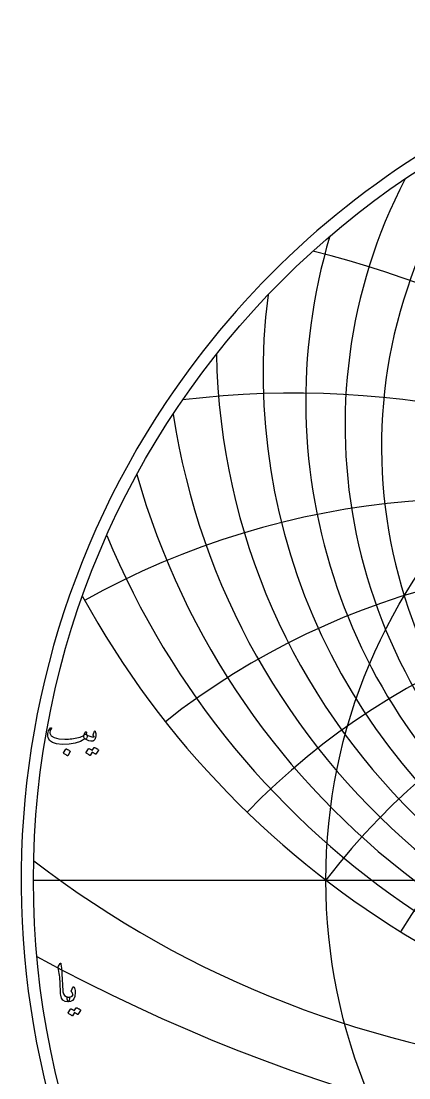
# Model space of a CAD drawing. Header units: millimetres. Extents: x -75 to 75, y -75 to 77.
# Drawn here: x -75.3 to -41.3, y -17.3 to 75.3 of the extents above; entities that cross this region are included whole.
import ezdxf

# ---------------------------------------------------------------- set-up
doc = ezdxf.new("R2010")
doc.units = ezdxf.units.MM
for name, color, linetype in [('CUT_OUTER', 1, 'Continuous'), ('ENGRAVE', 7, 'Continuous'), ('ENGRAVE_FINE', 8, 'Continuous'), ('TEXT', 5, 'Continuous')]:
    doc.layers.add(name, color=color, linetype=linetype)

msp = doc.modelspace()

# ---------------------------------------------------------------- linework, layer by layer
at = {"layer": 'CUT_OUTER'}
for centre, radius, start, end in [((-0.0002, -0.0002), 75.3374, 146.249794, 87.803295), ((-0.0008, 0.0009), 75.3363, 92.195935, 146.250222)]:
    msp.add_arc(centre, radius, start, end, dxfattribs=at)
at = {"layer": 'ENGRAVE'}
msp.add_lwpolyline([(-74.25, 0), (74.25, 0)], dxfattribs=at)
for radius in [74.25, 48.6033]:
    msp.add_circle((0, 0), radius, dxfattribs=at)
for centre, radius, start, end in [((0, 44.4449), 54.1127, 172.720028, 7.279972), ((0, 63.341), 79.8396, 208.805227, 331.194773), ((0, -37.2946), 61.2631, 37.5, 142.5), ((0, -37.2946), 61.2631, 37.5, 142.5), ((-19.5553, 72.9814), 89.8386, 232.512038, 265.130009)]:
    msp.add_arc(centre, radius, start, end, dxfattribs=at)
at = {"layer": 'ENGRAVE_FINE'}
for centre, radius, start, end in [((0, 37.9711), 43.7237, 139.431236, 40.568764), ((0, 39.8701), 46.9173, 152.59118, 27.40882), ((0, 42.014), 50.3656, 163.36999, 16.63001), ((-73.0105, -37.2946), 95.3084, 14.086543, 75.866611), ((-73.0105, -37.2946), 95.3084, 14.086543, 75.866611), ((0, 47.2154), 58.2132, 181.094584, 358.905416), ((-51.4058, -37.2946), 79.9733, 17.989456, 97.016374), ((-51.4058, -37.2946), 79.9733, 17.989456, 97.016374), ((0, 50.3918), 62.7354, 188.75154, 351.24846), ((0, 54.0588), 67.7663, 195.853927, 344.146073), ((-35.3703, -37.2946), 70.7405, 22.177026, 119.093029), ((-35.3703, -37.2946), 70.7405, 22.177026, 119.093029), ((0, 58.3266), 73.4183, 202.512262, 337.487738), ((-22.2979, -37.2946), 65.1948, 26.740876, 128.272627), ((-22.2979, -37.2946), 65.1948, 26.740876, 128.272627), ((-10.8023, -37.2946), 62.2082, 31.797716, 135.948822), ((-10.8023, -37.2946), 62.2082, 31.797716, 135.948822), ((10.8023, -37.2946), 62.2082, 44.051178, 148.202284), ((10.8023, -37.2946), 62.2082, 44.051178, 148.202284), ((0, 128.6415), 154.2129, 241.345817, 298.654183)]:
    msp.add_arc(centre, radius, start, end, dxfattribs=at)
at = {"layer": 'TEXT'}
for points in [[(-69.6293, 12.7876), (-69.6247, 12.7852), (-69.6205, 12.7829), (-69.6165, 12.7805), (-69.6129, 12.7782), (-69.6092, 12.7755), (-69.6053, 12.7723), (-69.601, 12.7685), (-69.5965, 12.7641), (-69.5587, 12.7196), (-69.5438, 12.6564), (-69.5517, 12.5744), (-69.5824, 12.4737), (-69.6108, 12.4125), (-69.6398, 12.3742), (-69.6694, 12.3587), (-69.6995, 12.366), (-69.7147, 12.3733), (-69.7276, 12.3765), (-69.7382, 12.3757), (-69.7464, 12.3707), (-70.1304, 12.1605), (-70.5895, 12.0124), (-71.1234, 11.9263), (-71.7323, 11.9023), (-72.2247, 11.9445), (-72.5965, 12.0569), (-72.8477, 12.2395), (-72.9782, 12.4925), (-72.9984, 12.6119), (-73.0028, 12.7313), (-72.9914, 12.8508), (-72.9642, 12.9702), (-72.927, 13.0759), (-72.881, 13.1728), (-72.8263, 13.2609), (-72.7628, 13.3402), (-72.7508, 13.3502), (-72.7382, 13.3566), (-72.725, 13.3596), (-72.7113, 13.359), (-72.6984, 13.3534), (-72.6878, 13.3461), (-72.6796, 13.337), (-72.6738, 13.3262), (-72.6711, 13.3157), (-72.6726, 13.3028), (-72.6782, 13.2876), (-72.6878, 13.27), (-72.7557, 13.1705), (-72.8002, 13.0733), (-72.8213, 12.9784), (-72.819, 12.8859), (-72.7077, 12.6541), (-72.449, 12.4878), (-72.0426, 12.3871), (-71.4888, 12.352), (-71.3367, 12.3543), (-71.1849, 12.3613), (-71.0334, 12.373), (-70.8822, 12.3894), (-70.7322, 12.4105), (-70.5842, 12.4363), (-70.4383, 12.4667), (-70.2944, 12.5018), (-70.1547, 12.5416), (-70.0403, 12.5815), (-69.951, 12.6213), (-69.8869, 12.6611), (-69.8621, 12.6822), (-69.8395, 12.7079), (-69.8188, 12.7384), (-69.8002, 12.7735), (-69.7828, 12.8127), (-69.7657, 12.8555), (-69.7488, 12.9017), (-69.7323, 12.9515), (-69.7259, 12.9667), (-69.7159, 12.9796), (-69.7024, 12.9901), (-69.6855, 12.9983), (-69.6673, 13.0027), (-69.6503, 13.0018), (-69.6345, 12.9957), (-69.6199, 12.9843), (-69.6082, 12.9685), (-69.6012, 12.9491), (-69.5988, 12.9263), (-69.6012, 12.9)], [(-69.7698, 12.4128), (-69.8207, 12.4611), (-69.8471, 12.5217), (-69.8488, 12.5946), (-69.826, 12.6798), (-69.7765, 12.7562), (-69.7311, 12.8028), (-69.6899, 12.8195), (-69.6527, 12.8063), (-69.477, 12.6901), (-69.3014, 12.6084), (-69.1257, 12.5613), (-68.9501, 12.5487), (-68.944, 12.5498), (-68.9396, 12.5534), (-68.9369, 12.5592), (-68.9361, 12.5674), (-68.9404, 12.5829), (-68.9536, 12.6061), (-68.9756, 12.6368), (-69.0063, 12.6751), (-69.0122, 12.6868), (-69.0157, 12.6986), (-69.0168, 12.7103), (-69.0157, 12.722), (-68.9033, 13.0452), (-68.898, 13.0575), (-68.8916, 13.0662), (-68.8839, 13.0715), (-68.8752, 13.0733), (-68.8664, 13.0718), (-68.8588, 13.0674), (-68.8523, 13.0601), (-68.8471, 13.0498), (-68.8119, 12.9448), (-68.7909, 12.8402), (-68.7838, 12.7363), (-68.7909, 12.633), (-68.8137, 12.5045), (-68.8447, 12.4), (-68.8839, 12.3195), (-68.9314, 12.263), (-68.9674, 12.2319), (-69.0005, 12.2091), (-69.0306, 12.1945), (-69.0578, 12.188), (-69.2147, 12.1845), (-69.3857, 12.2208), (-69.5707, 12.2969), (-69.7698, 12.4128)], [(-71.4045, 11.4854), (-71.3986, 11.4913), (-71.3904, 11.4948), (-71.3799, 11.496), (-71.367, 11.4948), (-71.2759, 11.4579), (-71.1902, 11.4128), (-71.1097, 11.3596), (-71.0344, 11.2981), (-71.0271, 11.2887), (-71.0239, 11.2793), (-71.0248, 11.27), (-71.0297, 11.2606), (-71.2499, 10.9046), (-71.2581, 10.8961), (-71.2686, 10.8941), (-71.2815, 10.8985), (-71.2967, 10.9093), (-71.3099, 10.9187), (-71.3307, 10.9327), (-71.3591, 10.9515), (-71.3951, 10.9749), (-71.4393, 11.003), (-71.4923, 11.0358), (-71.554, 11.0733), (-71.6246, 11.1154), (-71.634, 11.1224), (-71.6386, 11.1295), (-71.6386, 11.1365), (-71.634, 11.1435)], [(-68.9361, 11.6166), (-68.9302, 11.6224), (-68.922, 11.626), (-68.9115, 11.6271), (-68.8986, 11.626), (-68.8525, 11.6087), (-68.8078, 11.5897), (-68.7647, 11.5689), (-68.7229, 11.5463), (-68.6824, 11.5217), (-68.6427, 11.4948), (-68.6039, 11.4655), (-68.566, 11.4339), (-68.5587, 11.4243), (-68.5555, 11.414), (-68.5564, 11.4032), (-68.5613, 11.3918), (-68.7862, 11.0358), (-68.7923, 11.0311), (-68.8014, 11.0311), (-68.8134, 11.0358), (-68.8283, 11.0452), (-68.8386, 11.0538), (-68.8553, 11.0656), (-68.8784, 11.0807), (-68.9079, 11.099), (-68.9442, 11.1208), (-68.9876, 11.1464), (-69.0379, 11.1759), (-69.0953, 11.2091), (-69.2733, 10.9327), (-69.2815, 10.9242), (-69.292, 10.9222), (-69.3049, 10.9266), (-69.3201, 10.9374), (-69.3333, 10.9468), (-69.3541, 10.9608), (-69.3825, 10.9796), (-69.4185, 11.003), (-69.4627, 11.0311), (-69.5157, 11.0639), (-69.5774, 11.1014), (-69.648, 11.1435), (-69.6553, 11.1505), (-69.6585, 11.1576), (-69.6577, 11.1646), (-69.6527, 11.1716), (-69.4232, 11.5135), (-69.4173, 11.5194), (-69.4091, 11.5229), (-69.3986, 11.5241), (-69.3857, 11.5229), (-69.3465, 11.5102), (-69.3084, 11.4954), (-69.2715, 11.4786), (-69.2358, 11.4597), (-69.2013, 11.439), (-69.1679, 11.4169), (-69.1357, 11.3934), (-69.1047, 11.3683)], [(-71.9169, -7.293), (-71.9078, -7.2789), (-71.8993, -7.2695), (-71.8914, -7.2649), (-71.8841, -7.2649), (-71.8729, -7.271), (-71.863, -7.2895), (-71.8542, -7.3202), (-71.8466, -7.3632), (-71.808, -7.713), (-71.7763, -8.0365), (-71.7518, -8.3337), (-71.7342, -8.6044), (-71.7229, -8.836), (-71.7125, -9.0436), (-71.703, -9.2271), (-71.6944, -9.3867), (-71.6869, -9.5222), (-71.6809, -9.6337), (-71.6764, -9.7213), (-71.6733, -9.7848), (-71.6317, -9.9751), (-71.5398, -10.115), (-71.3975, -10.2046), (-71.2049, -10.2438), (-71.1513, -10.2579), (-71.1171, -10.2906), (-71.1022, -10.3422), (-71.1065, -10.4124), (-71.1285, -10.5231), (-71.1522, -10.6021), (-71.1777, -10.6495), (-71.2049, -10.6654), (-71.476, -10.6296), (-71.6756, -10.5225), (-71.8039, -10.3439), (-71.8607, -10.0939), (-71.8696, -9.9743), (-71.8776, -9.8545), (-71.8848, -9.7343), (-71.8911, -9.6138), (-71.8968, -9.4931), (-71.9022, -9.372), (-71.9073, -9.2507), (-71.9122, -9.129), (-71.921, -8.897), (-71.9333, -8.6882), (-71.9491, -8.5024), (-71.9684, -8.3398), (-71.9912, -8.1836), (-72.0176, -8.0172), (-72.0474, -7.8405), (-72.0808, -7.6536), (-72.0852, -7.62), (-72.0843, -7.5892), (-72.0782, -7.5614), (-72.0667, -7.5365)], [(-70.9239, -9.6771), (-70.7927, -9.3867), (-70.7734, -9.3547), (-70.7529, -9.3433), (-70.7313, -9.3524), (-70.7084, -9.382), (-70.6663, -9.4705), (-70.6335, -9.5629), (-70.6101, -9.6591), (-70.596, -9.759), (-70.5916, -9.8634), (-70.5972, -9.9727), (-70.6127, -10.087), (-70.6382, -10.2063), (-70.7157, -10.4072), (-70.8361, -10.5506), (-70.9991, -10.6367), (-71.2049, -10.6654), (-71.2286, -10.6504), (-71.2529, -10.6056), (-71.2778, -10.531), (-71.3033, -10.4265), (-71.3106, -10.3706), (-71.3091, -10.3246), (-71.2989, -10.2886), (-71.2799, -10.2625), (-71.2646, -10.2526), (-71.2471, -10.2461), (-71.2272, -10.2432), (-71.2049, -10.2438), (-71.0752, -10.2397), (-70.9625, -10.2134), (-70.8668, -10.1648), (-70.788, -10.0939), (-70.7845, -10.0884), (-70.7834, -10.081), (-70.7845, -10.072), (-70.788, -10.0611), (-70.8065, -9.995), (-70.8337, -9.9276), (-70.8697, -9.8591), (-70.9145, -9.7895), (-70.9291, -9.7631), (-70.9356, -9.7356), (-70.9338, -9.7069), (-70.9239, -9.6771)], [(-70.507, -11.1946), (-70.5012, -11.1888), (-70.493, -11.1853), (-70.4824, -11.1841), (-70.4695, -11.1853), (-70.4234, -11.2025), (-70.3788, -11.2216), (-70.3356, -11.2423), (-70.2939, -11.2649), (-70.2534, -11.2895), (-70.2137, -11.3164), (-70.1749, -11.3457), (-70.137, -11.3773), (-70.1297, -11.387), (-70.1264, -11.3972), (-70.1273, -11.408), (-70.1323, -11.4195), (-70.3571, -11.7754), (-70.3633, -11.7801), (-70.3724, -11.7801), (-70.3844, -11.7754), (-70.3993, -11.7661), (-70.4095, -11.7574), (-70.4262, -11.7456), (-70.4493, -11.7305), (-70.4789, -11.7122), (-70.5152, -11.6904), (-70.5585, -11.6648), (-70.6089, -11.6354), (-70.6663, -11.6021), (-70.8443, -11.8785), (-70.8524, -11.887), (-70.863, -11.889), (-70.8759, -11.8846), (-70.8911, -11.8738), (-70.9043, -11.8644), (-70.925, -11.8504), (-70.9534, -11.8316), (-70.9895, -11.8082), (-71.0337, -11.7801), (-71.0866, -11.7473), (-71.1484, -11.7099), (-71.219, -11.6677), (-71.2263, -11.6607), (-71.2295, -11.6536), (-71.2286, -11.6466), (-71.2236, -11.6396), (-70.9941, -11.2977), (-70.9883, -11.2918), (-70.9801, -11.2883), (-70.9695, -11.2871), (-70.9567, -11.2883), (-70.9174, -11.301), (-70.8794, -11.3158), (-70.8425, -11.3327), (-70.8068, -11.3515), (-70.7722, -11.3722), (-70.7389, -11.3943), (-70.7067, -11.4178), (-70.6756, -11.4429)]]:
    msp.add_lwpolyline(points, close=True, dxfattribs=at)

doc.saveas('drawing.dxf')
